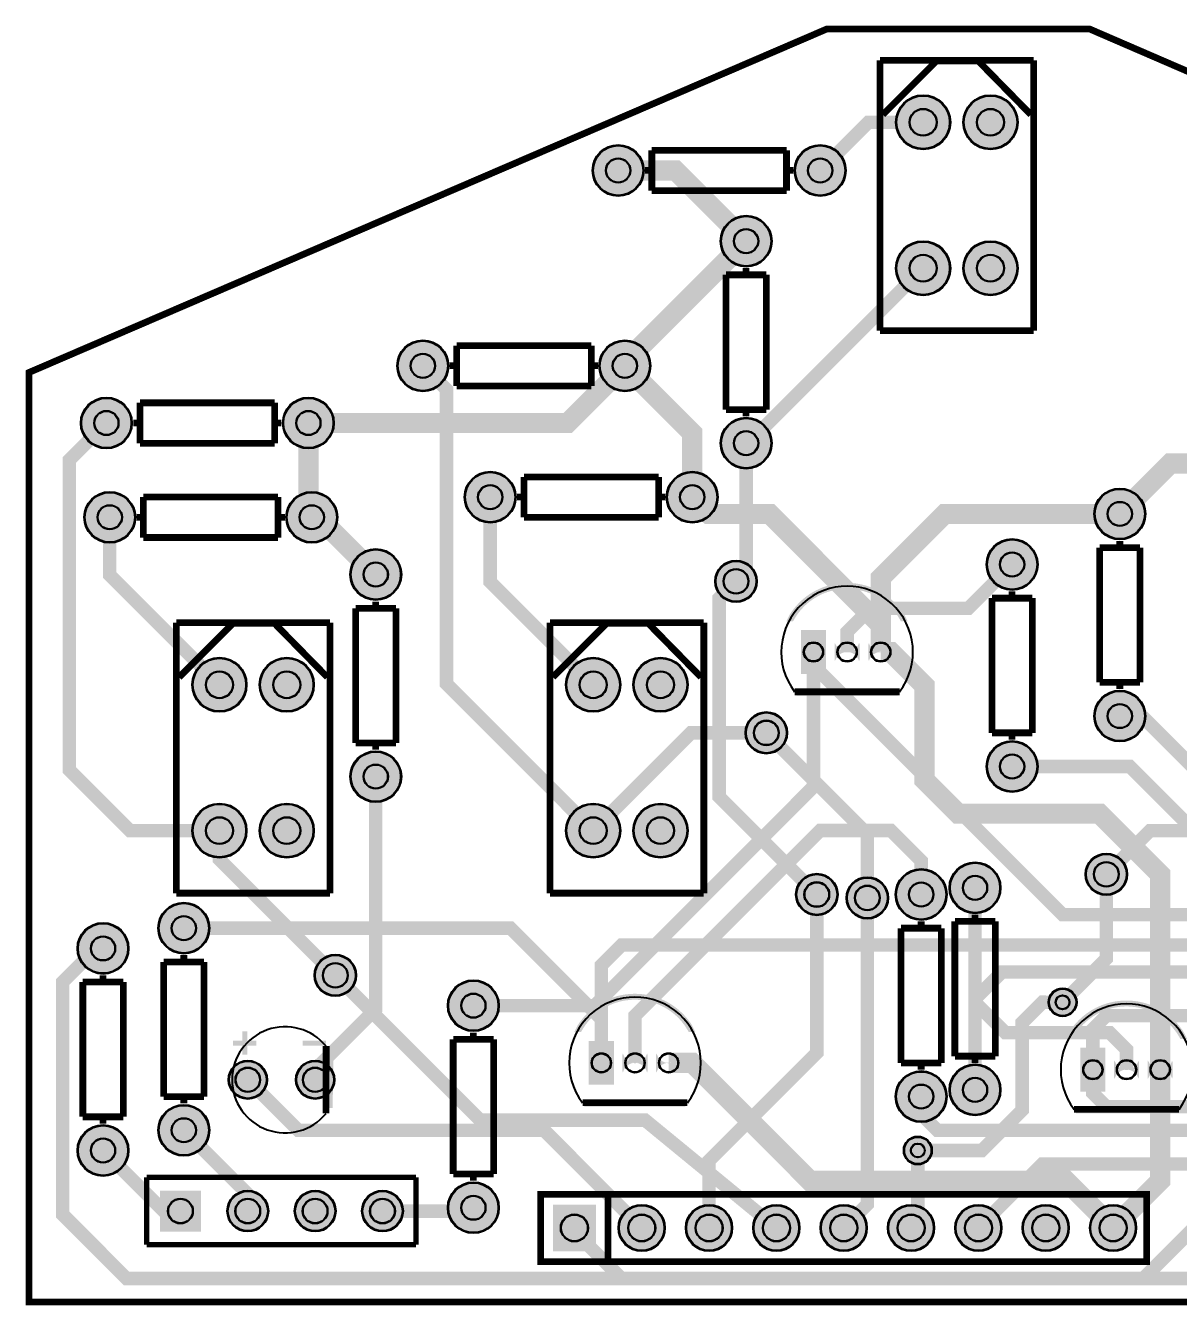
# Model space of a CAD drawing. Extents: x -25 to 2740, y 850 to 2750.
# Drawn here: x -25 to 1687, y 850 to 2750 of the extents above; entities that cross this region are included whole.
import ezdxf

# ---------------------------------------------------------------- set-up
doc = ezdxf.new("R2010")
doc.units = 9
for name, color, linetype, true_color in [('BoardOutLine', 7, 'Continuous', 0xff00ff), ('BottomLayer', 7, 'Continuous', 0x0000ff), ('BottomSolderMaskLayer', 7, 'Continuous', 0xaa00ff), ('Document', 7, 'Continuous', 0xffffff), ('Multi-Layer', 7, 'Continuous', 0xc0c0c0), ('TopLayer', 7, 'Continuous', 0xff0000), ('TopSilkLayer', 7, 'Continuous', 0xffcc00), ('TopSolderMaskLayer', 7, 'Continuous', 0x800080)]:
    doc.layers.add(name, color=color, linetype=linetype, true_color=true_color)

msp = doc.modelspace()

# ---------------------------------------------------------------- hatches: boundary and pattern name
at = {"layer": 'BottomSolderMaskLayer'}
for points in [[(1267.5, 2606.4, 1), (1348.3, 2606.4, 1)], [(1367.5, 2606.4, 1), (1448.3, 2606.4, 1)], [(817, 2535, 1), (893, 2535, 1)], [(1117, 2535, 1), (1193, 2535, 1)], [(1007, 2430, 1), (1083, 2430, 1)], [(1267.5, 2389.8, 1), (1348.3, 2389.8, 1)], [(1367.5, 2389.8, 1), (1448.3, 2389.8, 1)], [(527, 2245, 1), (603, 2245, 1)], [(827, 2245, 1), (903, 2245, 1)], [(57, 2160, 1), (133, 2160, 1)], [(357, 2160, 1), (433, 2160, 1)], [(1007, 2130, 1), (1083, 2130, 1)], [(627, 2050, 1), (703, 2050, 1)], [(927, 2050, 1), (1003, 2050, 1)], [(62, 2020, 1), (138, 2020, 1)], [(362, 2020, 1), (438, 2020, 1)], [(1562, 2025, 1), (1638, 2025, 1)], [(1402, 1950, 1), (1478, 1950, 1)], [(457, 1935, 1), (533, 1935, 1)], [(999, 1925, 1), (1061, 1925, 1)], [(1126.3, 1852.5), (1163.7, 1852.5), (1163.7, 1787.5), (1126.3, 1787.5)], [(1213.7, 1834.2, -0.785398), (1176.3, 1834.2), (1176.3, 1805.8, -0.785398), (1213.7, 1805.8)], [(1263.7, 1834.2, -0.785398), (1226.3, 1834.2), (1226.3, 1805.8, -0.785398), (1263.7, 1805.8)], [(222.5, 1771.4, 1), (303.3, 1771.4, 1)], [(322.5, 1771.4, 1), (403.3, 1771.4, 1)], [(777.5, 1771.4, 1), (858.3, 1771.4, 1)], [(877.5, 1771.4, 1), (958.3, 1771.4, 1)], [(1562, 1725, 1), (1638, 1725, 1)], [(1044, 1700, 1), (1106, 1700, 1)], [(457, 1635, 1), (533, 1635, 1)], [(1402, 1650, 1), (1478, 1650, 1)], [(222.5, 1554.8, 1), (303.3, 1554.8, 1)], [(322.5, 1554.8, 1), (403.3, 1554.8, 1)], [(777.5, 1554.8, 1), (858.3, 1554.8, 1)], [(877.5, 1554.8, 1), (958.3, 1554.8, 1)], [(1549, 1490, 1), (1611, 1490, 1)], [(1347, 1470, 1), (1423, 1470, 1)], [(1119, 1460, 1), (1181, 1460, 1)], [(1194, 1455, 1), (1256, 1455, 1)], [(1267, 1460, 1), (1343, 1460, 1)], [(172, 1410, 1), (248, 1410, 1)], [(52, 1380, 1), (128, 1380, 1)], [(404, 1340, 1), (466, 1340, 1)], [(602, 1295, 1), (678, 1295, 1)], [(1494, 1300, 1), (1536, 1300, 1)], [(811.3, 1242.5), (848.7, 1242.5), (848.7, 1177.5), (811.3, 1177.5)], [(898.7, 1224.2, -0.785398), (861.3, 1224.2), (861.3, 1195.8, -0.785398), (898.7, 1195.8)], [(948.7, 1224.2, -0.785398), (911.3, 1224.2), (911.3, 1195.8, -0.785398), (948.7, 1195.8)], [(1541.3, 1232.5), (1578.7, 1232.5), (1578.7, 1167.5), (1541.3, 1167.5)], [(276.4, 1185, 1), (333.6, 1185, 1)], [(376.4, 1185, 1), (433.6, 1185, 1)], [(1267, 1160, 1), (1343, 1160, 1)], [(1347, 1170, 1), (1423, 1170, 1)], [(1628.7, 1214.2, -0.785398), (1591.3, 1214.2), (1591.3, 1185.8, -0.785398), (1628.7, 1185.8)], [(1678.7, 1214.2, -0.785398), (1641.3, 1214.2), (1641.3, 1185.8, -0.785398), (1678.7, 1185.8)], [(172, 1110, 1), (248, 1110, 1)], [(52, 1080, 1), (128, 1080, 1)], [(1279, 1080, 1), (1321, 1080, 1)], [(602, 995, 1), (678, 995, 1)], [(174.5, 1020.5), (235.5, 1020.5), (235.5, 959.5), (174.5, 959.5)], [(274.5, 990, 1), (335.5, 990, 1)], [(374.5, 990, 1), (435.5, 990, 1)], [(474.5, 990, 1), (535.5, 990, 1)], [(758, 999.5), (822, 999.5), (822, 930.5), (758, 930.5)], [(855.5, 965, 1), (924.5, 965, 1)], [(955.5, 965, 1), (1024.5, 965, 1)], [(1055.5, 965, 1), (1124.5, 965, 1)], [(1155.5, 965, 1), (1224.5, 965, 1)], [(1255.5, 965, 1), (1324.5, 965, 1)], [(1355.5, 965, 1), (1424.5, 965, 1)], [(1455.5, 965, 1), (1524.5, 965, 1)], [(1555.5, 965, 1), (1624.5, 965, 1)]]:
    msp.add_hatch(color=256, dxfattribs=at).paths.add_polyline_path(points)
at = {"layer": 'Document'}
for points in [[(1104.8, 1865.7), (1114.8, 1865.7), (1116.2, 1868.1), (1117.5, 1870.4), (1119, 1872.7), (1120.5, 1875), (1122.1, 1877.2), (1123.8, 1879.3), (1125.5, 1881.5), (1127.3, 1883.5), (1129.1, 1885.5), (1131, 1887.5), (1133, 1889.4), (1135, 1891.2), (1137.1, 1893), (1139.2, 1894.7), (1141.4, 1896.3), (1143.6, 1897.9), (1145.8, 1899.4), (1148.2, 1900.8), (1150.5, 1902.2), (1152.9, 1903.5), (1155.3, 1904.7), (1157.8, 1905.9), (1160.3, 1907), (1162.9, 1908), (1165.4, 1908.9), (1168, 1909.7), (1170.6, 1910.5), (1173.3, 1911.2), (1175.9, 1911.8), (1178.6, 1912.3), (1181.3, 1912.8), (1184, 1913.1), (1186.7, 1913.4), (1189.4, 1913.6), (1192.1, 1913.8), (1194.8, 1913.8), (1197.6, 1913.8), (1200.3, 1913.6), (1203, 1913.4), (1205.7, 1913.1), (1208.4, 1912.8), (1211.1, 1912.3), (1213.8, 1911.8), (1216.4, 1911.2), (1219.1, 1910.5), (1221.7, 1909.7), (1224.3, 1908.9), (1226.8, 1908), (1229.4, 1907), (1231.9, 1905.9), (1234.3, 1904.7), (1236.8, 1903.5), (1239.2, 1902.2), (1241.5, 1900.8), (1243.8, 1899.4), (1246.1, 1897.9), (1248.3, 1896.3), (1250.5, 1894.7), (1252.6, 1893), (1254.7, 1891.2), (1256.7, 1889.4), (1258.7, 1887.5), (1260.6, 1885.5), (1262.4, 1883.5), (1264.2, 1881.5), (1265.9, 1879.3), (1267.6, 1877.2), (1269.2, 1875), (1270.7, 1872.7), (1272.1, 1870.4), (1273.5, 1868.1), (1274.8, 1865.7), (1284.8, 1865.7), (1279.8, 1875.7), (1278.3, 1878.1), (1276.7, 1880.4), (1275, 1882.7), (1273.2, 1885), (1271.4, 1887.2), (1269.5, 1889.3), (1267.6, 1891.4), (1265.6, 1893.5), (1263.5, 1895.4), (1261.4, 1897.4), (1259.3, 1899.2), (1257.1, 1901), (1254.8, 1902.8), (1252.5, 1904.4), (1250.1, 1906.1), (1247.7, 1907.6), (1245.3, 1909.1), (1242.8, 1910.5), (1240.2, 1911.8), (1237.7, 1913), (1235.1, 1914.2), (1232.5, 1915.3), (1229.8, 1916.4), (1227.1, 1917.3), (1224.4, 1918.2), (1221.6, 1919), (1218.9, 1919.7), (1216.1, 1920.4), (1213.3, 1920.9), (1210.5, 1921.4), (1207.7, 1921.8), (1204.8, 1922.1), (1202, 1922.4), (1199.1, 1922.5), (1196.3, 1922.6), (1193.4, 1922.6), (1190.6, 1922.5), (1187.7, 1922.4), (1184.9, 1922.1), (1182, 1921.8), (1179.2, 1921.4), (1176.4, 1920.9), (1173.6, 1920.4), (1170.8, 1919.7), (1168, 1919), (1165.3, 1918.2), (1162.6, 1917.3), (1159.9, 1916.4), (1157.2, 1915.3), (1154.6, 1914.2), (1152, 1913), (1149.4, 1911.8), (1146.9, 1910.5), (1144.4, 1909.1), (1142, 1907.6), (1139.6, 1906.1), (1137.2, 1904.4), (1134.9, 1902.8), (1132.6, 1901), (1130.4, 1899.2), (1128.2, 1897.4), (1126.1, 1895.4), (1124.1, 1893.5), (1122.1, 1891.4), (1120.2, 1889.3), (1118.3, 1887.2), (1116.5, 1885), (1114.7, 1882.7), (1113, 1880.4), (1111.4, 1878.1), (1109.8, 1875.7)], [(1120, 1765), (1270, 1765), (1270, 1755), (1120, 1755)], [(789.8, 1255.7), (799.8, 1255.7), (801.2, 1258.1), (802.5, 1260.4), (804, 1262.7), (805.5, 1265), (807.1, 1267.2), (808.8, 1269.3), (810.5, 1271.5), (812.3, 1273.5), (814.1, 1275.5), (816, 1277.5), (818, 1279.4), (820, 1281.2), (822.1, 1283), (824.2, 1284.7), (826.4, 1286.3), (828.6, 1287.9), (830.8, 1289.4), (833.2, 1290.8), (835.5, 1292.2), (837.9, 1293.5), (840.3, 1294.7), (842.8, 1295.9), (845.3, 1297), (847.9, 1298), (850.4, 1298.9), (853, 1299.7), (855.6, 1300.5), (858.3, 1301.2), (860.9, 1301.8), (863.6, 1302.3), (866.3, 1302.8), (869, 1303.1), (871.7, 1303.4), (874.4, 1303.6), (877.1, 1303.8), (879.8, 1303.8), (882.6, 1303.8), (885.3, 1303.6), (888, 1303.4), (890.7, 1303.1), (893.4, 1302.8), (896.1, 1302.3), (898.8, 1301.8), (901.4, 1301.2), (904.1, 1300.5), (906.7, 1299.7), (909.3, 1298.9), (911.8, 1298), (914.4, 1297), (916.9, 1295.9), (919.3, 1294.7), (921.8, 1293.5), (924.2, 1292.2), (926.5, 1290.8), (928.8, 1289.4), (931.1, 1287.9), (933.3, 1286.3), (935.5, 1284.7), (937.6, 1283), (939.7, 1281.2), (941.7, 1279.4), (943.7, 1277.5), (945.6, 1275.5), (947.4, 1273.5), (949.2, 1271.5), (950.9, 1269.3), (952.6, 1267.2), (954.2, 1265), (955.7, 1262.7), (957.1, 1260.4), (958.5, 1258.1), (959.8, 1255.7), (969.8, 1255.7), (964.8, 1265.7), (963.3, 1268.1), (961.7, 1270.4), (960, 1272.7), (958.2, 1275), (956.4, 1277.2), (954.5, 1279.3), (952.6, 1281.4), (950.6, 1283.5), (948.5, 1285.4), (946.4, 1287.4), (944.3, 1289.2), (942.1, 1291), (939.8, 1292.8), (937.5, 1294.4), (935.1, 1296.1), (932.7, 1297.6), (930.3, 1299.1), (927.8, 1300.5), (925.2, 1301.8), (922.7, 1303), (920.1, 1304.2), (917.5, 1305.3), (914.8, 1306.4), (912.1, 1307.3), (909.4, 1308.2), (906.6, 1309), (903.9, 1309.7), (901.1, 1310.4), (898.3, 1310.9), (895.5, 1311.4), (892.7, 1311.8), (889.8, 1312.1), (887, 1312.4), (884.1, 1312.5), (881.3, 1312.6), (878.4, 1312.6), (875.6, 1312.5), (872.7, 1312.4), (869.9, 1312.1), (867, 1311.8), (864.2, 1311.4), (861.4, 1310.9), (858.6, 1310.4), (855.8, 1309.7), (853, 1309), (850.3, 1308.2), (847.6, 1307.3), (844.9, 1306.4), (842.2, 1305.3), (839.6, 1304.2), (837, 1303), (834.4, 1301.8), (831.9, 1300.5), (829.4, 1299.1), (827, 1297.6), (824.6, 1296.1), (822.2, 1294.4), (819.9, 1292.8), (817.6, 1291), (815.4, 1289.2), (813.2, 1287.4), (811.1, 1285.4), (809.1, 1283.5), (807.1, 1281.4), (805.2, 1279.3), (803.3, 1277.2), (801.5, 1275), (799.7, 1272.7), (798, 1270.4), (796.4, 1268.1), (794.8, 1265.7)], [(1519.8, 1245.7), (1529.8, 1245.7), (1531.2, 1248.1), (1532.5, 1250.4), (1534, 1252.7), (1535.5, 1255), (1537.1, 1257.2), (1538.8, 1259.3), (1540.5, 1261.5), (1542.3, 1263.5), (1544.1, 1265.5), (1546, 1267.5), (1548, 1269.4), (1550, 1271.2), (1552.1, 1273), (1554.2, 1274.7), (1556.4, 1276.3), (1558.6, 1277.9), (1560.8, 1279.4), (1563.2, 1280.8), (1565.5, 1282.2), (1567.9, 1283.5), (1570.3, 1284.7), (1572.8, 1285.9), (1575.3, 1287), (1577.9, 1288), (1580.4, 1288.9), (1583, 1289.7), (1585.6, 1290.5), (1588.3, 1291.2), (1590.9, 1291.8), (1593.6, 1292.3), (1596.3, 1292.8), (1599, 1293.1), (1601.7, 1293.4), (1604.4, 1293.6), (1607.1, 1293.8), (1609.8, 1293.8), (1612.6, 1293.8), (1615.3, 1293.6), (1618, 1293.4), (1620.7, 1293.1), (1623.4, 1292.8), (1626.1, 1292.3), (1628.8, 1291.8), (1631.4, 1291.2), (1634.1, 1290.5), (1636.7, 1289.7), (1639.3, 1288.9), (1641.8, 1288), (1644.4, 1287), (1646.9, 1285.9), (1649.3, 1284.7), (1651.8, 1283.5), (1654.2, 1282.2), (1656.5, 1280.8), (1658.8, 1279.4), (1661.1, 1277.9), (1663.3, 1276.3), (1665.5, 1274.7), (1667.6, 1273), (1669.7, 1271.2), (1671.7, 1269.4), (1673.7, 1267.5), (1675.6, 1265.5), (1677.4, 1263.5), (1679.2, 1261.5), (1680.9, 1259.3), (1682.6, 1257.2), (1684.2, 1255), (1685.7, 1252.7), (1687.1, 1250.4), (1688.5, 1248.1), (1689.8, 1245.7), (1699.8, 1245.7), (1694.8, 1255.7), (1693.3, 1258.1), (1691.7, 1260.4), (1690, 1262.7), (1688.2, 1265), (1686.4, 1267.2), (1684.5, 1269.3), (1682.6, 1271.4), (1680.6, 1273.5), (1678.5, 1275.4), (1676.4, 1277.4), (1674.3, 1279.2), (1672.1, 1281), (1669.8, 1282.8), (1667.5, 1284.4), (1665.1, 1286.1), (1662.7, 1287.6), (1660.3, 1289.1), (1657.8, 1290.5), (1655.2, 1291.8), (1652.7, 1293), (1650.1, 1294.2), (1647.5, 1295.3), (1644.8, 1296.4), (1642.1, 1297.3), (1639.4, 1298.2), (1636.6, 1299), (1633.9, 1299.7), (1631.1, 1300.4), (1628.3, 1300.9), (1625.5, 1301.4), (1622.7, 1301.8), (1619.8, 1302.1), (1617, 1302.4), (1614.1, 1302.5), (1611.3, 1302.6), (1608.4, 1302.6), (1605.6, 1302.5), (1602.7, 1302.4), (1599.9, 1302.1), (1597, 1301.8), (1594.2, 1301.4), (1591.4, 1300.9), (1588.6, 1300.4), (1585.8, 1299.7), (1583, 1299), (1580.3, 1298.2), (1577.6, 1297.3), (1574.9, 1296.4), (1572.2, 1295.3), (1569.6, 1294.2), (1567, 1293), (1564.4, 1291.8), (1561.9, 1290.5), (1559.4, 1289.1), (1557, 1287.6), (1554.6, 1286.1), (1552.2, 1284.4), (1549.9, 1282.8), (1547.6, 1281), (1545.4, 1279.2), (1543.2, 1277.4), (1541.1, 1275.4), (1539.1, 1273.5), (1537.1, 1271.4), (1535.2, 1269.3), (1533.3, 1267.2), (1531.5, 1265), (1529.7, 1262.7), (1528, 1260.4), (1526.4, 1258.1), (1524.8, 1255.7)], [(296.8, 1256.7), (296.8, 1222), (304.3, 1222), (304.3, 1256.7)], [(317.9, 1243.1), (283.2, 1243.1), (283.2, 1235.6), (317.9, 1235.6)], [(421.1, 1243.1), (386.5, 1243.1), (386.5, 1235.6), (421.1, 1235.6)], [(419.6, 1226.7), (419.6, 1143.3), (431, 1143.3), (431, 1143.7), (432.2, 1226.7)], [(805, 1155), (955, 1155), (955, 1145), (805, 1145)], [(1535, 1145), (1685, 1145), (1685, 1135), (1535, 1135)]]:
    msp.add_hatch(color=256, dxfattribs=at).paths.add_polyline_path(points)
at = {"layer": 'Multi-Layer'}
for points in [[(1268.5, 2606.4, 1), (1347.3, 2606.4, 1)], [(1368.5, 2606.4, 1), (1447.3, 2606.4, 1)], [(818, 2535, 1), (892, 2535, 1)], [(1118, 2535, 1), (1192, 2535, 1)], [(1008, 2430, 1), (1082, 2430, 1)], [(1268.5, 2389.8, 1), (1347.3, 2389.8, 1)], [(1368.5, 2389.8, 1), (1447.3, 2389.8, 1)], [(528, 2245, 1), (602, 2245, 1)], [(828, 2245, 1), (902, 2245, 1)], [(58, 2160, 1), (132, 2160, 1)], [(358, 2160, 1), (432, 2160, 1)], [(1008, 2130, 1), (1082, 2130, 1)], [(628, 2050, 1), (702, 2050, 1)], [(928, 2050, 1), (1002, 2050, 1)], [(63, 2020, 1), (137, 2020, 1)], [(363, 2020, 1), (437, 2020, 1)], [(1563, 2025, 1), (1637, 2025, 1)], [(1403, 1950, 1), (1477, 1950, 1)], [(458, 1935, 1), (532, 1935, 1)], [(1127.3, 1851.5), (1162.7, 1851.5), (1162.7, 1788.5), (1127.3, 1788.5)], [(1212.7, 1833.8, -0.785398), (1177.3, 1833.8), (1177.3, 1806.2, -0.785398), (1212.7, 1806.2)], [(1262.7, 1833.8, -0.785398), (1227.3, 1833.8), (1227.3, 1806.2, -0.785398), (1262.7, 1806.2)], [(223.5, 1771.4, 1), (302.3, 1771.4, 1)], [(323.5, 1771.4, 1), (402.3, 1771.4, 1)], [(778.5, 1771.4, 1), (857.3, 1771.4, 1)], [(878.5, 1771.4, 1), (957.3, 1771.4, 1)], [(1563, 1725, 1), (1637, 1725, 1)], [(458, 1635, 1), (532, 1635, 1)], [(1403, 1650, 1), (1477, 1650, 1)], [(223.5, 1554.8, 1), (302.3, 1554.8, 1)], [(323.5, 1554.8, 1), (402.3, 1554.8, 1)], [(778.5, 1554.8, 1), (857.3, 1554.8, 1)], [(878.5, 1554.8, 1), (957.3, 1554.8, 1)], [(1348, 1470, 1), (1422, 1470, 1)], [(1268, 1460, 1), (1342, 1460, 1)], [(173, 1410, 1), (247, 1410, 1)], [(53, 1380, 1), (127, 1380, 1)], [(603, 1295, 1), (677, 1295, 1)], [(812.3, 1241.5), (847.7, 1241.5), (847.7, 1178.5), (812.3, 1178.5)], [(897.7, 1223.8, -0.785398), (862.3, 1223.8), (862.3, 1196.2, -0.785398), (897.7, 1196.2)], [(947.7, 1223.8, -0.785398), (912.3, 1223.8), (912.3, 1196.2, -0.785398), (947.7, 1196.2)], [(1542.3, 1231.5), (1577.7, 1231.5), (1577.7, 1168.5), (1542.3, 1168.5)], [(277.4, 1185, 1), (332.6, 1185, 1)], [(377.4, 1185, 1), (432.6, 1185, 1)], [(1268, 1160, 1), (1342, 1160, 1)], [(1348, 1170, 1), (1422, 1170, 1)], [(1627.7, 1213.8, -0.785398), (1592.3, 1213.8), (1592.3, 1186.2, -0.785398), (1627.7, 1186.2)], [(1677.7, 1213.8, -0.785398), (1642.3, 1213.8), (1642.3, 1186.2, -0.785398), (1677.7, 1186.2)], [(173, 1110, 1), (247, 1110, 1)], [(53, 1080, 1), (127, 1080, 1)], [(603, 995, 1), (677, 995, 1)], [(175.5, 1019.5), (234.5, 1019.5), (234.5, 960.5), (175.5, 960.5)], [(275.5, 990, 1), (334.5, 990, 1)], [(375.5, 990, 1), (434.5, 990, 1)], [(475.5, 990, 1), (534.5, 990, 1)], [(759, 998.5), (821, 998.5), (821, 931.5), (759, 931.5)], [(856.5, 965, 1), (923.5, 965, 1)], [(956.5, 965, 1), (1023.5, 965, 1)], [(1056.5, 965, 1), (1123.5, 965, 1)], [(1156.5, 965, 1), (1223.5, 965, 1)], [(1256.5, 965, 1), (1323.5, 965, 1)], [(1356.5, 965, 1), (1423.5, 965, 1)], [(1456.5, 965, 1), (1523.5, 965, 1)], [(1556.5, 965, 1), (1623.5, 965, 1)]]:
    msp.add_hatch(color=256, dxfattribs=at).paths.add_polyline_path(points)
at = {"layer": 'TopSolderMaskLayer'}
for points in [[(1267.5, 2606.4, 1), (1348.3, 2606.4, 1)], [(1367.5, 2606.4, 1), (1448.3, 2606.4, 1)], [(817, 2535, 1), (893, 2535, 1)], [(1117, 2535, 1), (1193, 2535, 1)], [(1007, 2430, 1), (1083, 2430, 1)], [(1267.5, 2389.8, 1), (1348.3, 2389.8, 1)], [(1367.5, 2389.8, 1), (1448.3, 2389.8, 1)], [(527, 2245, 1), (603, 2245, 1)], [(827, 2245, 1), (903, 2245, 1)], [(57, 2160, 1), (133, 2160, 1)], [(357, 2160, 1), (433, 2160, 1)], [(1007, 2130, 1), (1083, 2130, 1)], [(627, 2050, 1), (703, 2050, 1)], [(927, 2050, 1), (1003, 2050, 1)], [(62, 2020, 1), (138, 2020, 1)], [(362, 2020, 1), (438, 2020, 1)], [(1562, 2025, 1), (1638, 2025, 1)], [(1402, 1950, 1), (1478, 1950, 1)], [(457, 1935, 1), (533, 1935, 1)], [(999, 1925, 1), (1061, 1925, 1)], [(1126.3, 1852.5), (1163.7, 1852.5), (1163.7, 1787.5), (1126.3, 1787.5)], [(1213.7, 1834.2, -0.785398), (1176.3, 1834.2), (1176.3, 1805.8, -0.785398), (1213.7, 1805.8)], [(1263.7, 1834.2, -0.785398), (1226.3, 1834.2), (1226.3, 1805.8, -0.785398), (1263.7, 1805.8)], [(222.5, 1771.4, 1), (303.3, 1771.4, 1)], [(322.5, 1771.4, 1), (403.3, 1771.4, 1)], [(777.5, 1771.4, 1), (858.3, 1771.4, 1)], [(877.5, 1771.4, 1), (958.3, 1771.4, 1)], [(1562, 1725, 1), (1638, 1725, 1)], [(1044, 1700, 1), (1106, 1700, 1)], [(457, 1635, 1), (533, 1635, 1)], [(1402, 1650, 1), (1478, 1650, 1)], [(222.5, 1554.8, 1), (303.3, 1554.8, 1)], [(322.5, 1554.8, 1), (403.3, 1554.8, 1)], [(777.5, 1554.8, 1), (858.3, 1554.8, 1)], [(877.5, 1554.8, 1), (958.3, 1554.8, 1)], [(1549, 1490, 1), (1611, 1490, 1)], [(1347, 1470, 1), (1423, 1470, 1)], [(1119, 1460, 1), (1181, 1460, 1)], [(1194, 1455, 1), (1256, 1455, 1)], [(1267, 1460, 1), (1343, 1460, 1)], [(172, 1410, 1), (248, 1410, 1)], [(52, 1380, 1), (128, 1380, 1)], [(404, 1340, 1), (466, 1340, 1)], [(602, 1295, 1), (678, 1295, 1)], [(1494, 1300, 1), (1536, 1300, 1)], [(811.3, 1242.5), (848.7, 1242.5), (848.7, 1177.5), (811.3, 1177.5)], [(898.7, 1224.2, -0.785398), (861.3, 1224.2), (861.3, 1195.8, -0.785398), (898.7, 1195.8)], [(948.7, 1224.2, -0.785398), (911.3, 1224.2), (911.3, 1195.8, -0.785398), (948.7, 1195.8)], [(1541.3, 1232.5), (1578.7, 1232.5), (1578.7, 1167.5), (1541.3, 1167.5)], [(276.4, 1185, 1), (333.6, 1185, 1)], [(376.4, 1185, 1), (433.6, 1185, 1)], [(1267, 1160, 1), (1343, 1160, 1)], [(1347, 1170, 1), (1423, 1170, 1)], [(1628.7, 1214.2, -0.785398), (1591.3, 1214.2), (1591.3, 1185.8, -0.785398), (1628.7, 1185.8)], [(1678.7, 1214.2, -0.785398), (1641.3, 1214.2), (1641.3, 1185.8, -0.785398), (1678.7, 1185.8)], [(172, 1110, 1), (248, 1110, 1)], [(52, 1080, 1), (128, 1080, 1)], [(1279, 1080, 1), (1321, 1080, 1)], [(602, 995, 1), (678, 995, 1)], [(174.5, 1020.5), (235.5, 1020.5), (235.5, 959.5), (174.5, 959.5)], [(274.5, 990, 1), (335.5, 990, 1)], [(374.5, 990, 1), (435.5, 990, 1)], [(474.5, 990, 1), (535.5, 990, 1)], [(758, 999.5), (822, 999.5), (822, 930.5), (758, 930.5)], [(855.5, 965, 1), (924.5, 965, 1)], [(955.5, 965, 1), (1024.5, 965, 1)], [(1055.5, 965, 1), (1124.5, 965, 1)], [(1155.5, 965, 1), (1224.5, 965, 1)], [(1255.5, 965, 1), (1324.5, 965, 1)], [(1355.5, 965, 1), (1424.5, 965, 1)], [(1455.5, 965, 1), (1524.5, 965, 1)], [(1555.5, 965, 1), (1624.5, 965, 1)]]:
    msp.add_hatch(color=256, dxfattribs=at).paths.add_polyline_path(points)

# ---------------------------------------------------------------- linework, layer by layer
at = {"layer": 'BoardOutLine', "const_width": 10}
msp.add_lwpolyline([(1165, 2745), (1165, 2745), (1235, 2745), (1555, 2745), (2735, 2235), (2735, 855), (-20, 855), (-20, 2235), (1165, 2745)], close=True, dxfattribs=at)
at = {"layer": 'BottomLayer'}
for points, const_width in [([(1307.9, 2606.4), (1226.4, 2606.4), (1155, 2535)], 20), ([(855, 2535), (940, 2535), (1045, 2430)], 30), ([(865, 2245), (865, 2250), (1045, 2430)], 30), ([(1045, 2130), (1048.1, 2130), (1307.9, 2389.8)], 20), ([(565, 2245), (600, 2210), (600, 1772.7), (817.9, 1554.8)], 20), ([(965, 2050), (965, 2145), (865, 2245)], 30), ([(95, 2160), (40, 2105), (40, 1645), (130.2, 1554.8), (262.9, 1554.8)], 20), ([(395, 2160), (395, 2025), (400, 2020)], 30), ([(1030, 1925), (1045, 1940), (1045, 2130)], 20), ([(2085, 2010), (1870, 2010), (1780, 2100), (1675, 2100), (1600, 2025)], 30), ([(665, 2050), (665, 1924.3), (817.9, 1771.4)], 20), ([(400, 2020), (410, 2020), (495, 1935)], 30), ([(100, 2020), (100, 1934.3), (262.9, 1771.4)], 20), ([(1440, 1950), (1375, 1885), (1230, 1885), (1195, 1850), (1195, 1820)], 20), ([(640, 1295), (820, 1295), (1145, 1620), (1145, 1820)], 20), ([(1660, 1200), (1660, 1490), (1570, 1580), (1360, 1580), (1310, 1630), (1310, 1770), (1260, 1820), (1245, 1820)], 30), ([(1600, 1725), (1632.7, 1725), (1802.9, 1554.8)], 20), ([(817.9, 1554.8), (963.1, 1700), (1075, 1700)], 20), ([(1440, 1650), (1615, 1650), (2020, 1245), (2020, 975)], 20), ([(405, 1185), (405, 1200), (495, 1290), (495, 1635)], 20), ([(435, 1340), (262.9, 1512.1), (262.9, 1554.8)], 20), ([(1305, 1460), (1305, 1510), (1260, 1555), (1155, 1555), (880, 1280), (880, 1210)], 20), ([(1515, 1300), (1580, 1365), (1580, 1490)], 20), ([(990, 965), (990, 1065), (1150, 1225), (1150, 1460)], 20), ([(1190, 965), (1225, 1000), (1225, 1455)], 20), ([(1610, 1200), (1610, 1230), (1585, 1255), (1430, 1255), (1385, 1300), (1385, 1470)], 20), ([(1560, 1200), (1560, 1165), (1580, 1145), (1885, 1145), (1950, 1080)], 20), ([(305, 1185), (380, 1110), (745, 1110), (890, 965)], 20), ([(2315, 1185), (2170, 1185), (2120, 1135), (2120, 950), (2060, 890), (860, 890), (790, 960), (790, 965)], 20), ([(1305, 1160), (1311.8, 1127.3), (1329.1, 1110), (1765, 1110), (1820, 1055), (1820, 975)], 20), ([(210, 1110), (305, 1015), (305, 990)], 20), ([(90, 1080), (180, 990), (205, 990)], 20), ([(1300, 1080), (1300, 975), (1290, 965)], 20), ([(1390, 965), (1485, 1060), (1720, 1060)], 20), ([(505, 990), (635, 990), (640, 995)], 20)]:
    msp.add_lwpolyline(points, dxfattribs=dict(at, const_width=const_width))
at = {"layer": 'BottomSolderMaskLayer'}
for centre, radius in [((1307.9, 2606.4), 40.4), ((1407.9, 2606.4), 40.4), ((1307.9, 2606.4), 20.2), ((1407.9, 2606.4), 20.2), ((855, 2535), 38), ((1155, 2535), 38), ((855, 2535), 18.2), ((1155, 2535), 18.2), ((1045, 2430), 38), ((1045, 2430), 18.2), ((1307.9, 2389.8), 40.4), ((1407.9, 2389.8), 40.4), ((1307.9, 2389.8), 20.2), ((1407.9, 2389.8), 20.2), ((565, 2245), 38), ((865, 2245), 38), ((565, 2245), 18.2), ((865, 2245), 18.2), ((95, 2160), 38), ((395, 2160), 38), ((95, 2160), 18.2), ((395, 2160), 18.2), ((1045, 2130), 38), ((1045, 2130), 18.2), ((665, 2050), 38), ((965, 2050), 38), ((100, 2020), 38), ((400, 2020), 38), ((665, 2050), 18.2), ((965, 2050), 18.2), ((1600, 2025), 38), ((100, 2020), 18.2), ((400, 2020), 18.2), ((1600, 2025), 18.2), ((1440, 1950), 38), ((495, 1935), 38), ((1440, 1950), 18.2), ((495, 1935), 18.2), ((1030, 1925), 31), ((1030, 1925), 18.6), ((1145, 1820), 14.6), ((1195, 1820), 14.6), ((1245, 1820), 14.6), ((262.9, 1771.4), 40.4), ((362.9, 1771.4), 40.4), ((817.9, 1771.4), 40.4), ((917.9, 1771.4), 40.4), ((262.9, 1771.4), 20.2), ((362.9, 1771.4), 20.2), ((817.9, 1771.4), 20.2), ((917.9, 1771.4), 20.2), ((1600, 1725), 38), ((1075, 1700), 31), ((1600, 1725), 18.2), ((1075, 1700), 18.6), ((495, 1635), 38), ((1440, 1650), 38), ((495, 1635), 18.2), ((1440, 1650), 18.2), ((262.9, 1554.8), 40.4), ((362.9, 1554.8), 40.4), ((817.9, 1554.8), 40.4), ((917.9, 1554.8), 40.4), ((262.9, 1554.8), 20.2), ((362.9, 1554.8), 20.2), ((817.9, 1554.8), 20.2), ((917.9, 1554.8), 20.2), ((1580, 1490), 31), ((1385, 1470), 38), ((1580, 1490), 18.6), ((1150, 1460), 31), ((1225, 1455), 31), ((1305, 1460), 38), ((1385, 1470), 18.2), ((1150, 1460), 18.6), ((1225, 1455), 18.6), ((1305, 1460), 18.2), ((210, 1410), 38), ((210, 1410), 18.2), ((90, 1380), 38), ((90, 1380), 18.2), ((435, 1340), 31), ((435, 1340), 18.6), ((640, 1295), 38), ((640, 1295), 18.2), ((1515, 1300), 21), ((1515, 1300), 10.5), ((830, 1210), 14.6), ((880, 1210), 14.6), ((930, 1210), 14.6), ((305, 1185), 28.6), ((305, 1185), 18.4), ((405, 1185), 28.6), ((405, 1185), 18.4), ((1305, 1160), 38), ((1385, 1170), 38), ((1560, 1200), 14.6), ((1610, 1200), 14.6), ((1660, 1200), 14.6), ((1305, 1160), 18.2), ((1385, 1170), 18.2), ((210, 1110), 38), ((210, 1110), 18.2), ((90, 1080), 38), ((90, 1080), 18.2), ((1300, 1080), 21), ((1300, 1080), 10.5), ((640, 995), 38), ((205, 990), 18.6), ((305, 990), 30.5), ((305, 990), 18.6), ((405, 990), 30.5), ((405, 990), 18.6), ((505, 990), 30.5), ((505, 990), 18.6), ((640, 995), 18.2), ((890, 965), 34.5), ((990, 965), 34.5), ((1090, 965), 34.5), ((1190, 965), 34.5), ((1290, 965), 34.5), ((1390, 965), 34.5), ((1490, 965), 34.5), ((1590, 965), 34.5), ((790, 965), 20.3), ((890, 965), 20.3), ((990, 965), 20.3), ((1090, 965), 20.3), ((1190, 965), 20.3), ((1290, 965), 20.3), ((1390, 965), 20.3), ((1490, 965), 20.3), ((1590, 965), 20.3)]:
    msp.add_circle(centre, radius, dxfattribs=at)
at = {"layer": 'Multi-Layer'}
for centre, radius in [((1307.9, 2606.4), 39.4), ((1407.9, 2606.4), 39.4), ((1307.9, 2606.4), 19.7), ((1407.9, 2606.4), 19.7), ((855, 2535), 37), ((1155, 2535), 37), ((855, 2535), 17.7), ((1155, 2535), 17.7), ((1045, 2430), 37), ((1045, 2430), 17.7), ((1307.9, 2389.8), 39.4), ((1407.9, 2389.8), 39.4), ((1307.9, 2389.8), 19.7), ((1407.9, 2389.8), 19.7), ((565, 2245), 37), ((865, 2245), 37), ((565, 2245), 17.7), ((865, 2245), 17.7), ((95, 2160), 37), ((395, 2160), 37), ((95, 2160), 17.7), ((395, 2160), 17.7), ((1045, 2130), 37), ((1045, 2130), 17.7), ((665, 2050), 37), ((965, 2050), 37), ((100, 2020), 37), ((400, 2020), 37), ((665, 2050), 17.7), ((965, 2050), 17.7), ((1600, 2025), 37), ((100, 2020), 17.7), ((400, 2020), 17.7), ((1600, 2025), 17.7), ((1440, 1950), 37), ((495, 1935), 37), ((1440, 1950), 17.7), ((495, 1935), 17.7), ((1030, 1925), 30), ((1030, 1925), 18), ((1145, 1820), 13.8), ((1195, 1820), 13.8), ((1245, 1820), 13.8), ((262.9, 1771.4), 39.4), ((362.9, 1771.4), 39.4), ((817.9, 1771.4), 39.4), ((917.9, 1771.4), 39.4), ((262.9, 1771.4), 19.7), ((362.9, 1771.4), 19.7), ((817.9, 1771.4), 19.7), ((917.9, 1771.4), 19.7), ((1600, 1725), 37), ((1075, 1700), 30), ((1600, 1725), 17.7), ((1075, 1700), 18), ((495, 1635), 37), ((1440, 1650), 37), ((1440, 1650), 17.7), ((495, 1635), 17.7), ((262.9, 1554.8), 39.4), ((362.9, 1554.8), 39.4), ((817.9, 1554.8), 39.4), ((917.9, 1554.8), 39.4), ((262.9, 1554.8), 19.7), ((362.9, 1554.8), 19.7), ((817.9, 1554.8), 19.7), ((917.9, 1554.8), 19.7), ((1580, 1490), 30), ((1385, 1470), 37), ((1580, 1490), 18), ((1150, 1460), 30), ((1225, 1455), 30), ((1305, 1460), 37), ((1385, 1470), 17.7), ((1150, 1460), 18), ((1225, 1455), 18), ((1305, 1460), 17.7), ((210, 1410), 37), ((210, 1410), 17.7), ((90, 1380), 37), ((90, 1380), 17.7), ((435, 1340), 30), ((435, 1340), 18), ((640, 1295), 37), ((640, 1295), 17.7), ((1515, 1300), 20), ((1515, 1300), 10), ((830, 1210), 13.8), ((880, 1210), 13.8), ((930, 1210), 13.8), ((305, 1185), 27.6), ((305, 1185), 17.7), ((405, 1185), 27.6), ((405, 1185), 17.7), ((1305, 1160), 37), ((1385, 1170), 37), ((1560, 1200), 13.8), ((1610, 1200), 13.8), ((1660, 1200), 13.8), ((1385, 1170), 17.7), ((1305, 1160), 17.7), ((210, 1110), 37), ((210, 1110), 17.7), ((90, 1080), 37), ((90, 1080), 17.7), ((1300, 1080), 20), ((1300, 1080), 10), ((640, 995), 37), ((205, 990), 18), ((305, 990), 29.5), ((305, 990), 18), ((405, 990), 29.5), ((405, 990), 18), ((505, 990), 29.5), ((505, 990), 18), ((640, 995), 17.7), ((890, 965), 33.5), ((990, 965), 33.5), ((1090, 965), 33.5), ((1190, 965), 33.5), ((1290, 965), 33.5), ((1390, 965), 33.5), ((1490, 965), 33.5), ((1590, 965), 33.5), ((790, 965), 19.7), ((890, 965), 19.7), ((990, 965), 19.7), ((1090, 965), 19.7), ((1190, 965), 19.7), ((1290, 965), 19.7), ((1390, 965), 19.7), ((1490, 965), 19.7), ((1590, 965), 19.7)]:
    msp.add_circle(centre, radius, dxfattribs=at)
at = {"layer": 'TopLayer'}
for points, const_width in [([(395, 2160), (780, 2160), (865, 2245)], 30), ([(1245, 1820), (1245, 1860), (1080, 2025), (990, 2025), (965, 2050)], 30), ([(1245, 1820), (1245, 1930), (1340, 2025), (1600, 2025)], 30), ([(1150, 1460), (1005, 1605), (1005, 1900), (1030, 1925)], 20), ([(1145, 1820), (1145, 1800), (1515, 1430), (2445, 1430), (2485, 1470), (2555, 1470), (2615, 1410), (2615, 1290)], 20), ([(1075, 1700), (1225, 1550), (1225, 1455)], 20), ([(1580, 1490), (1644.8, 1554.8), (1802.9, 1554.8)], 20), ([(830, 1210), (830, 1275), (695, 1410), (210, 1410)], 20), ([(830, 1210), (830, 1355), (860, 1385), (2505, 1385), (2520, 1400)], 20), ([(1560, 1200), (1560, 1260), (1580, 1280), (1795, 1280), (1835, 1240), (1835, 1090), (1635, 890), (125, 890), (30, 985), (30, 1330), (80, 1380), (90, 1380)], 20), ([(1090, 965), (895, 1125), (650, 1125), (435, 1340)], 20), ([(1385, 1170), (1385, 1305), (1425, 1345), (1825, 1345), (1895, 1275), (1895, 1045), (1920, 1020), (1920, 975)], 20), ([(1300, 1080), (1395, 1080), (1455, 1140), (1455, 1269.8), (1485.3, 1300.1), (1515, 1300)], 20), ([(1590, 965), (1520, 1035), (1140, 1035), (965, 1210), (930, 1210)], 30), ([(1590, 965), (1660, 1035), (1660, 1200)], 30)]:
    msp.add_lwpolyline(points, dxfattribs=dict(at, const_width=const_width))
at = {"layer": 'TopSilkLayer'}
for points, const_width in [([(1243.8, 2297), (1243.8, 2698.5)], 10), ([(1243.8, 2698.5), (1472.2, 2698.5)], 10), ([(1248, 2617.7), (1328, 2697.7), (1389.5, 2697.7), (1468, 2617.7)], 10), ([(1472.2, 2297), (1472.2, 2698.5)], 10), ([(905, 2535), (905, 2565)], 10), ([(905, 2565), (1105, 2565)], 10), ([(1105, 2565), (1105, 2535)], 10), ([(905, 2535), (895, 2535)], 10), ([(905, 2505), (905, 2535)], 10), ([(1105, 2535), (1115, 2535)], 10), ([(1105, 2535), (1105, 2505)], 10), ([(1105, 2505), (905, 2505)], 10), ([(1045, 2380), (1045, 2390)], 10), ([(1015, 2380), (1045, 2380)], 10), ([(1015, 2180), (1015, 2380)], 10), ([(1045, 2380), (1075, 2380)], 10), ([(1075, 2380), (1075, 2180)], 10), ([(1472.2, 2297), (1243.8, 2297)], 10), ([(615, 2245), (615, 2275)], 10), ([(615, 2275), (815, 2275)], 10), ([(815, 2275), (815, 2245)], 10), ([(615, 2245), (605, 2245)], 10), ([(615, 2215), (615, 2245)], 10), ([(815, 2245), (825, 2245)], 10), ([(815, 2245), (815, 2215)], 10), ([(815, 2215), (615, 2215)], 10), ([(145, 2160), (145, 2190)], 10), ([(145, 2190), (345, 2190)], 10), ([(345, 2190), (345, 2160)], 10), ([(1045, 2180), (1015, 2180)], 10), ([(1045, 2180), (1045, 2170)], 10), ([(1075, 2180), (1045, 2180)], 10), ([(145, 2160), (135, 2160)], 10), ([(145, 2130), (145, 2160)], 10), ([(345, 2160), (355, 2160)], 10), ([(345, 2160), (345, 2130)], 10), ([(345, 2130), (145, 2130)], 10), ([(715, 2080), (915, 2080)], 10), ([(715, 2050), (715, 2080)], 10), ([(915, 2080), (915, 2050)], 10), ([(150, 2050), (350, 2050)], 10), ([(150, 2020), (150, 2050)], 10), ([(350, 2050), (350, 2020)], 10), ([(715, 2050), (705, 2050)], 10), ([(715, 2020), (715, 2050)], 10), ([(915, 2050), (925, 2050)], 10), ([(915, 2050), (915, 2020)], 10), ([(150, 2020), (140, 2020)], 10), ([(150, 1990), (150, 2020)], 10), ([(350, 2020), (360, 2020)], 10), ([(350, 2020), (350, 1990)], 10), ([(915, 2020), (715, 2020)], 10), ([(350, 1990), (150, 1990)], 10), ([(1570, 1975), (1600, 1975)], 10), ([(1570, 1775), (1570, 1975)], 10), ([(1600, 1975), (1600, 1985)], 10), ([(1600, 1975), (1630, 1975)], 10), ([(1630, 1975), (1630, 1775)], 10), ([(495, 1885), (495, 1895)], 10), ([(1410, 1900), (1440, 1900)], 10), ([(1410, 1700), (1410, 1900)], 10), ([(1440, 1900), (1440, 1910)], 10), ([(1440, 1900), (1470, 1900)], 10), ([(1470, 1900), (1470, 1700)], 10), ([(465, 1885), (495, 1885)], 10), ([(465, 1685), (465, 1885)], 10), ([(495, 1885), (525, 1885)], 10), ([(525, 1885), (525, 1685)], 10), ([(198.8, 1462), (198.8, 1863.5)], 10), ([(198.8, 1863.5), (427.2, 1863.5)], 10), ([(203, 1782.7), (283, 1862.7), (344.5, 1862.7), (423, 1782.7)], 10), ([(427.2, 1462), (427.2, 1863.5)], 10), ([(753.8, 1462), (753.8, 1863.5)], 10), ([(753.8, 1863.5), (982.2, 1863.5)], 10), ([(758, 1782.7), (838, 1862.7), (899.5, 1862.7), (978, 1782.7)], 10), ([(982.2, 1462), (982.2, 1863.5)], 10), ([(1600, 1775), (1570, 1775)], 10), ([(1600, 1775), (1600, 1765)], 10), ([(1630, 1775), (1600, 1775)], 10), ([(1272.9, 1760.9), (1117.1, 1760.9)], 10), ([(1440, 1700), (1410, 1700)], 10), ([(1440, 1700), (1440, 1690)], 10), ([(1470, 1700), (1440, 1700)], 10), ([(495, 1685), (465, 1685)], 10), ([(495, 1685), (495, 1675)], 10), ([(525, 1685), (495, 1685)], 10), ([(427.2, 1462), (198.8, 1462)], 10), ([(982.2, 1462), (753.8, 1462)], 10), ([(1305, 1410), (1305, 1420)], 10), ([(1355, 1420), (1385, 1420)], 10), ([(1355, 1220), (1355, 1420)], 10), ([(1385, 1420), (1385, 1430)], 10), ([(1385, 1420), (1415, 1420)], 10), ([(1415, 1420), (1415, 1220)], 10), ([(1275, 1410), (1305, 1410)], 10), ([(1275, 1210), (1275, 1410)], 10), ([(1305, 1410), (1335, 1410)], 10), ([(1335, 1410), (1335, 1210)], 10), ([(210, 1360), (210, 1370)], 10), ([(180, 1360), (210, 1360)], 10), ([(180, 1160), (180, 1360)], 10), ([(210, 1360), (240, 1360)], 10), ([(240, 1360), (240, 1160)], 10), ([(60, 1330), (90, 1330)], 10), ([(60, 1130), (60, 1330)], 10), ([(90, 1330), (90, 1340)], 10), ([(90, 1330), (120, 1330)], 10), ([(120, 1330), (120, 1130)], 10), ([(640, 1245), (640, 1255)], 10), ([(421.2, 1135), (421.4, 1235.3)], 10), ([(610, 1245), (640, 1245)], 10), ([(610, 1045), (610, 1245)], 10), ([(640, 1245), (670, 1245)], 10), ([(670, 1245), (670, 1045)], 10), ([(1385, 1220), (1355, 1220)], 10), ([(1385, 1220), (1385, 1210)], 10), ([(1415, 1220), (1385, 1220)], 10), ([(1305, 1210), (1275, 1210)], 10), ([(1305, 1210), (1305, 1200)], 10), ([(1335, 1210), (1305, 1210)], 10), ([(210, 1160), (180, 1160)], 10), ([(210, 1160), (210, 1150)], 10), ([(240, 1160), (210, 1160)], 10), ([(957.9, 1150.9), (802.1, 1150.9)], 10), ([(1687.9, 1140.9), (1532.1, 1140.9)], 10), ([(90, 1130), (60, 1130)], 10), ([(90, 1130), (90, 1120)], 10), ([(120, 1130), (90, 1130)], 10), ([(640, 1045), (610, 1045)], 10), ([(640, 1045), (640, 1035)], 10), ([(670, 1045), (640, 1045)], 10), ([(155, 940), (155, 1040)], 7.9), ([(155, 1040), (555, 1040)], 7.9), ([(555, 940), (555, 1040)], 7.9), ([(840, 1010), (840, 920)], 10), ([(155, 940), (555, 940)], 7.9)]:
    msp.add_lwpolyline(points, dxfattribs=dict(at, const_width=const_width))
at = {"layer": 'TopSilkLayer', "const_width": 10}
msp.add_lwpolyline([(1640, 1015), (1640, 915), (740, 915), (740, 1015), (1640, 1015)], close=True, dxfattribs=at)
at = {"layer": 'TopSilkLayer'}
for centre, radius, start, end in [((1195, 1819.9), 97.8, 322.8995, 217.1005), ((880, 1209.9), 97.8, 322.8995, 217.1005), ((1610, 1199.9), 97.8, 322.8995, 217.1005), ((360.3, 1184.9), 78.7, 39.3259, 320.6741)]:
    msp.add_arc(centre, radius, start, end, dxfattribs=at)
at = {"layer": 'TopSolderMaskLayer'}
for centre, radius in [((1307.9, 2606.4), 40.4), ((1407.9, 2606.4), 40.4), ((1307.9, 2606.4), 20.2), ((1407.9, 2606.4), 20.2), ((855, 2535), 38), ((1155, 2535), 38), ((855, 2535), 18.2), ((1155, 2535), 18.2), ((1045, 2430), 38), ((1045, 2430), 18.2), ((1307.9, 2389.8), 40.4), ((1407.9, 2389.8), 40.4), ((1307.9, 2389.8), 20.2), ((1407.9, 2389.8), 20.2), ((565, 2245), 38), ((865, 2245), 38), ((565, 2245), 18.2), ((865, 2245), 18.2), ((95, 2160), 38), ((395, 2160), 38), ((95, 2160), 18.2), ((395, 2160), 18.2), ((1045, 2130), 38), ((1045, 2130), 18.2), ((665, 2050), 38), ((965, 2050), 38), ((100, 2020), 38), ((400, 2020), 38), ((665, 2050), 18.2), ((965, 2050), 18.2), ((1600, 2025), 38), ((100, 2020), 18.2), ((400, 2020), 18.2), ((1600, 2025), 18.2), ((1440, 1950), 38), ((495, 1935), 38), ((1440, 1950), 18.2), ((495, 1935), 18.2), ((1030, 1925), 31), ((1030, 1925), 18.6), ((1145, 1820), 14.6), ((1195, 1820), 14.6), ((1245, 1820), 14.6), ((262.9, 1771.4), 40.4), ((362.9, 1771.4), 40.4), ((817.9, 1771.4), 40.4), ((917.9, 1771.4), 40.4), ((262.9, 1771.4), 20.2), ((362.9, 1771.4), 20.2), ((817.9, 1771.4), 20.2), ((917.9, 1771.4), 20.2), ((1600, 1725), 38), ((1075, 1700), 31), ((1600, 1725), 18.2), ((1075, 1700), 18.6), ((495, 1635), 38), ((1440, 1650), 38), ((495, 1635), 18.2), ((1440, 1650), 18.2), ((262.9, 1554.8), 40.4), ((362.9, 1554.8), 40.4), ((817.9, 1554.8), 40.4), ((917.9, 1554.8), 40.4), ((262.9, 1554.8), 20.2), ((362.9, 1554.8), 20.2), ((817.9, 1554.8), 20.2), ((917.9, 1554.8), 20.2), ((1580, 1490), 31), ((1385, 1470), 38), ((1580, 1490), 18.6), ((1150, 1460), 31), ((1225, 1455), 31), ((1305, 1460), 38), ((1385, 1470), 18.2), ((1150, 1460), 18.6), ((1225, 1455), 18.6), ((1305, 1460), 18.2), ((210, 1410), 38), ((210, 1410), 18.2), ((90, 1380), 38), ((90, 1380), 18.2), ((435, 1340), 31), ((435, 1340), 18.6), ((640, 1295), 38), ((640, 1295), 18.2), ((1515, 1300), 21), ((1515, 1300), 10.5), ((830, 1210), 14.6), ((880, 1210), 14.6), ((930, 1210), 14.6), ((305, 1185), 28.6), ((305, 1185), 18.4), ((405, 1185), 28.6), ((405, 1185), 18.4), ((1305, 1160), 38), ((1385, 1170), 38), ((1560, 1200), 14.6), ((1610, 1200), 14.6), ((1660, 1200), 14.6), ((1305, 1160), 18.2), ((1385, 1170), 18.2), ((210, 1110), 38), ((210, 1110), 18.2), ((90, 1080), 38), ((90, 1080), 18.2), ((1300, 1080), 21), ((1300, 1080), 10.5), ((640, 995), 38), ((205, 990), 18.6), ((305, 990), 30.5), ((305, 990), 18.6), ((405, 990), 30.5), ((405, 990), 18.6), ((505, 990), 30.5), ((505, 990), 18.6), ((640, 995), 18.2), ((890, 965), 34.5), ((990, 965), 34.5), ((1090, 965), 34.5), ((1190, 965), 34.5), ((1290, 965), 34.5), ((1390, 965), 34.5), ((1490, 965), 34.5), ((1590, 965), 34.5), ((790, 965), 20.3), ((890, 965), 20.3), ((990, 965), 20.3), ((1090, 965), 20.3), ((1190, 965), 20.3), ((1290, 965), 20.3), ((1390, 965), 20.3), ((1490, 965), 20.3), ((1590, 965), 20.3)]:
    msp.add_circle(centre, radius, dxfattribs=at)

doc.saveas('drawing.dxf')
